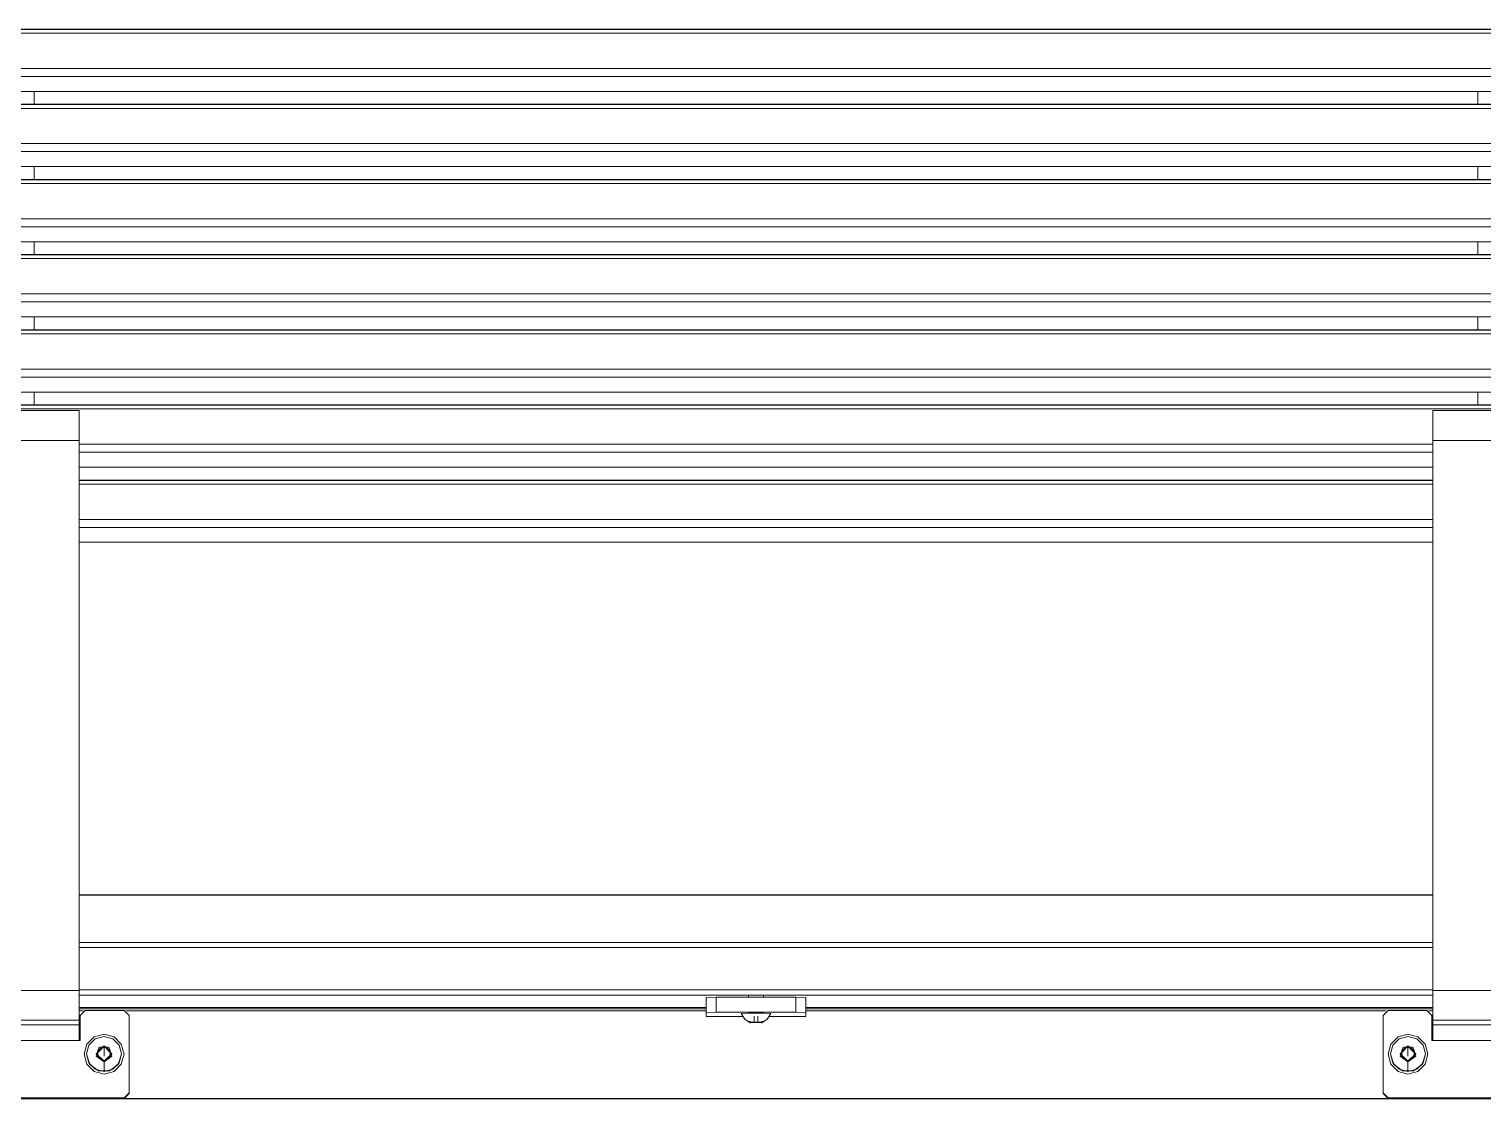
# Model space of a CAD drawing. Header units: millimetres. Extents: x 22162 to 28102, y 3160 to 7360.
# Drawn here: x 25115 to 25697, y 6260 to 6688 of the extents above; entities that cross this region are included whole.
import ezdxf

# ---------------------------------------------------------------- set-up
doc = ezdxf.new("R2010")
doc.units = ezdxf.units.MM
doc.header["$LTSCALE"] = 0.3
doc.layers.add('Visible', color=7, linetype='Continuous', lineweight=18)

msp = doc.modelspace()

# ---------------------------------------------------------------- linework, layer by layer
at = {"layer": 'Visible', "color": 0}
for p, q in [((26297.76, 6688.48), (24513.76, 6688.48)), ((26297.76, 6688.48), (24513.76, 6688.48)), ((24513.76, 6688.33), (26297.76, 6688.33)), ((24513.76, 6686.84), (26297.76, 6686.84)), ((24513.76, 6672.74), (26297.76, 6672.74)), ((24513.76, 6669.54), (26297.76, 6669.54)), ((24513.76, 6663.55), (26297.76, 6663.55)), ((26297.76, 6658.41), (24513.76, 6658.41)), ((24513.76, 6658.26), (26297.76, 6658.26)), ((25116.76, 6663.55), (25116.76, 6658.41)), ((25694.76, 6658.41), (25116.76, 6658.41)), ((25694.76, 6658.41), (25694.76, 6663.55)), ((24513.76, 6656.77), (26297.76, 6656.77)), ((24513.76, 6642.67), (26297.76, 6642.67)), ((24513.76, 6639.47), (26297.76, 6639.47)), ((24513.76, 6633.48), (26297.76, 6633.48)), ((25116.76, 6633.48), (25116.76, 6628.34)), ((25694.76, 6628.34), (25694.76, 6633.48)), ((26297.76, 6628.34), (24513.76, 6628.34)), ((24513.76, 6628.19), (26297.76, 6628.19)), ((24513.76, 6626.7), (26297.76, 6626.7)), ((25694.76, 6628.34), (25116.76, 6628.34)), ((24513.76, 6612.6), (26297.76, 6612.6)), ((24513.76, 6609.4), (26297.76, 6609.4)), ((24513.76, 6603.41), (26297.76, 6603.41)), ((25116.76, 6603.41), (25116.76, 6598.27)), ((25694.76, 6598.27), (25694.76, 6603.41)), ((26297.76, 6598.27), (24513.76, 6598.27)), ((24513.76, 6598.12), (26297.76, 6598.12)), ((24513.76, 6596.63), (26297.76, 6596.63)), ((25694.76, 6598.27), (25116.76, 6598.27)), ((24513.76, 6582.53), (26297.76, 6582.53)), ((24513.76, 6579.33), (26297.76, 6579.33)), ((24513.76, 6573.34), (26297.76, 6573.34)), ((25116.76, 6573.34), (25116.76, 6568.2)), ((25694.76, 6568.2), (25694.76, 6573.34)), ((26297.76, 6568.2), (24513.76, 6568.2)), ((24513.76, 6568.05), (26297.76, 6568.05)), ((24513.76, 6566.56), (26297.76, 6566.56)), ((25694.76, 6568.2), (25116.76, 6568.2)), ((24513.76, 6552.46), (26297.76, 6552.46)), ((24513.76, 6549.26), (26297.76, 6549.26)), ((24513.76, 6543.27), (26297.76, 6543.27)), ((25116.76, 6543.27), (25116.76, 6538.13)), ((25694.76, 6538.13), (25694.76, 6543.27)), ((26297.76, 6538.13), (24513.76, 6538.13)), ((24513.76, 6537.98), (26297.76, 6537.98)), ((24513.76, 6536.48), (26297.76, 6536.48)), ((25694.76, 6538.13), (25116.76, 6538.13)), ((25094.76, 6535.85), (25134.76, 6535.85)), ((25134.76, 6535.84), (25094.76, 6535.84)), ((25676.76, 6535.85), (25716.76, 6535.85)), ((25716.76, 6535.84), (25676.76, 6535.84)), ((25134.76, 6523.85), (25094.76, 6523.85)), ((25134.76, 6303.86), (25134.76, 6523.85)), ((25134.76, 6522.39), (25676.76, 6522.39)), ((25134.76, 6519.19), (25676.76, 6519.19)), ((25676.76, 6303.86), (25676.76, 6523.85)), ((25716.76, 6523.85), (25676.76, 6523.85)), ((25134.76, 6513.2), (25676.76, 6513.2)), ((25676.76, 6508.06), (25134.76, 6508.06)), ((25676.76, 6508.06), (25134.76, 6508.06)), ((25134.76, 6507.91), (25676.76, 6507.91)), ((25134.76, 6506.41), (25676.76, 6506.41)), ((25134.76, 6492.32), (25676.76, 6492.32)), ((25134.76, 6489.12), (25676.76, 6489.12)), ((25134.76, 6483.13), (25676.76, 6483.13)), ((25676.76, 6342.05), (25134.76, 6342.05)), ((25134.76, 6341.95), (25676.76, 6341.95)), ((25134.76, 6322.96), (25676.76, 6322.96)), ((25676.76, 6322.96), (25134.76, 6322.96)), ((25134.76, 6321.03), (25676.76, 6321.03)), ((25134.76, 6303.86), (25094.76, 6303.86)), ((25134.76, 6304.04), (25676.76, 6304.04)), ((25716.76, 6303.86), (25676.76, 6303.86)), ((25134.76, 6301.98), (25676.76, 6301.98)), ((25385.76, 6295.06), (25385.76, 6301.06)), ((25421.76, 6301.19), (25389.76, 6301.19)), ((25389.76, 6295.2), (25389.76, 6301.19)), ((25402.76, 6301.19), (25402.76, 6301.98)), ((25421.76, 6301.19), (25421.76, 6295.2)), ((25425.76, 6295.06), (25425.76, 6301.06)), ((25134.76, 6291.87), (25094.76, 6291.87)), ((25134.76, 6297.05), (25385.76, 6297.05)), ((25385.76, 6297.05), (25134.76, 6297.05)), ((25385.76, 6296.43), (25134.76, 6296.43)), ((25134.76, 6295.62), (25136.36, 6295.62)), ((25134.76, 6290.04), (25134.76, 6291.87)), ((25135.26, 6293.83), (25135.26, 6283.83)), ((25152.76, 6295.83), (25137.26, 6295.83)), ((25153.65, 6295.62), (25385.76, 6295.62)), ((25154.76, 6262.85), (25154.76, 6293.83)), ((25385.76, 6295.06), (25385.76, 6293.43)), ((25390.96, 6293.43), (25385.76, 6293.43)), ((25421.76, 6295.2), (25389.76, 6295.2)), ((25390.76, 6293.43), (25390.76, 6293.42)), ((25390.76, 6293.42), (25400.39, 6293.42)), ((25390.96, 6293.43), (25390.96, 6293.42)), ((25390.96, 6293.42), (25390.96, 6293.43)), ((25402.75, 6291.46), (25402.75, 6291.46)), ((25403.13, 6291.12), (25403.13, 6291.48)), ((25403.13, 6291.12), (25403.13, 6291.48)), ((25405.01, 6291.01), (25405.01, 6293.48)), ((25405.01, 6291.01), (25405.01, 6293.48)), ((25406.51, 6291.01), (25406.51, 6293.48)), ((25406.51, 6291.01), (25406.51, 6293.48)), ((25408.38, 6291.12), (25408.38, 6291.48)), ((25408.38, 6291.12), (25408.38, 6291.48)), ((25411.12, 6293.42), (25420.76, 6293.42)), ((25420.56, 6293.43), (25420.56, 6293.42)), ((25425.76, 6293.43), (25420.56, 6293.43)), ((25420.56, 6293.42), (25420.56, 6293.43)), ((25420.76, 6293.42), (25420.76, 6293.43)), ((25425.76, 6297.05), (25676.76, 6297.05)), ((25676.76, 6297.05), (25425.76, 6297.05)), ((25676.76, 6296.43), (25425.76, 6296.43)), ((25425.76, 6295.62), (25657.86, 6295.62)), ((25425.76, 6295.06), (25425.76, 6293.43)), ((25656.76, 6293.83), (25656.76, 6262.85)), ((25674.26, 6295.83), (25658.76, 6295.83)), ((25675.15, 6295.62), (25676.76, 6295.62)), ((25676.26, 6283.83), (25676.26, 6293.83)), ((25676.76, 6290.04), (25676.76, 6291.87)), ((25716.76, 6291.87), (25676.76, 6291.87)), ((25134.76, 6290.04), (25094.76, 6290.04)), ((25403.51, 6291.35), (25403.51, 6290.89)), ((25403.88, 6291.03), (25403.88, 6291.17)), ((25403.88, 6291.03), (25403.88, 6291.16)), ((25405.01, 6291.19), (25405.01, 6291.19)), ((25406.51, 6291.19), (25406.51, 6291.19)), ((25407.63, 6291.03), (25407.63, 6291.17)), ((25407.63, 6291.03), (25407.63, 6291.16)), ((25408.01, 6291.35), (25408.01, 6290.89)), ((25716.76, 6290.04), (25676.76, 6290.04)), ((25134.76, 6283.83), (25094.76, 6283.83)), ((25135.26, 6283.83), (25134.76, 6283.83)), ((25142.26, 6279.96), (25142.26, 6279.86)), ((25144.76, 6281.4), (25144.76, 6281.3)), ((25144.76, 6281.4), (25144.76, 6281.3)), ((25147.26, 6279.96), (25147.26, 6279.86)), ((25664.26, 6279.96), (25664.26, 6279.86)), ((25666.76, 6281.4), (25666.76, 6281.3)), ((25666.76, 6281.4), (25666.76, 6281.3)), ((25669.26, 6279.96), (25669.26, 6279.86)), ((25676.76, 6283.83), (25676.26, 6283.83)), ((25716.76, 6283.83), (25676.76, 6283.83)), ((25136.76, 6278.37), (25136.76, 6278.34)), ((25137.76, 6278.4), (25137.76, 6278.37)), ((25151.76, 6278.4), (25151.76, 6278.37)), ((25152.76, 6278.37), (25152.76, 6278.34)), ((25658.76, 6278.37), (25658.76, 6278.34)), ((25659.76, 6278.4), (25659.76, 6278.37)), ((25673.76, 6278.4), (25673.76, 6278.37)), ((25674.76, 6278.37), (25674.76, 6278.34)), ((25154.76, 6262.85), (25154.76, 6262.64)), ((25656.76, 6262.85), (25656.76, 6262.64)), ((26254.75, 6260.64), (24556.76, 6260.64)), ((26254.75, 6260.43), (24556.76, 6260.43)), ((25152.76, 6260.85), (25076.76, 6260.85)), ((25152.76, 6260.64), (25076.76, 6260.64)), ((25152.76, 6260.64), (25152.76, 6260.85)), ((25734.76, 6260.85), (25658.76, 6260.85)), ((25658.76, 6260.64), (25658.76, 6260.85)), ((25734.76, 6260.64), (25658.76, 6260.64))]:
    msp.add_line(p, q, dxfattribs=at)
for points in [[(25134.76, 6535.84), (25134.76, 6535.85)], [(25134.76, 6535.85), (25134.76, 6534.22), (25134.76, 6529.84), (25134.76, 6523.85)], [(25676.76, 6535.84), (25676.76, 6535.85)], [(25676.76, 6535.85), (25676.76, 6534.22), (25676.76, 6529.84), (25676.76, 6523.85)], [(25134.76, 6303.86), (25134.76, 6297.99), (25134.76, 6293.63), (25134.76, 6291.87)], [(25676.76, 6303.86), (25676.76, 6297.99), (25676.76, 6293.63), (25676.76, 6291.87)], [(25385.76, 6301.06), (25389.76, 6301.19)], [(25408.76, 6301.19), (25408.76, 6301.98)], [(25421.76, 6301.19), (25425.76, 6301.06)], [(25137.26, 6295.83), (25135.26, 6293.83)], [(25154.76, 6293.83), (25152.76, 6295.83)], [(25385.76, 6295.06), (25389.76, 6295.2)], [(25411.76, 6294.57), (25408.73, 6294.75), (25402.7, 6294.75), (25399.76, 6294.57)], [(25399.76, 6294.57), (25399.93, 6294.52)], [(25399.76, 6294.57), (25401.26, 6292.37), (25403.48, 6290.9)], [(25403.13, 6291.12), (25402.75, 6291.46)], [(25402.75, 6291.46), (25403.88, 6291.17)], [(25407.63, 6291.17), (25408.76, 6291.46)], [(25408.03, 6290.9), (25410.25, 6292.37), (25411.76, 6294.57)], [(25408.76, 6291.46), (25408.38, 6291.12)], [(25421.76, 6295.2), (25425.76, 6295.06)], [(25658.76, 6295.83), (25656.76, 6293.83)], [(25676.26, 6293.83), (25674.26, 6295.83)], [(25134.76, 6290.04), (25134.76, 6288.14), (25134.76, 6283.83)], [(25144.76, 6286.37), (25140.76, 6285.3), (25137.83, 6282.37), (25136.76, 6278.37)], [(25152.76, 6278.37), (25151.68, 6282.37), (25148.76, 6285.3), (25144.76, 6286.37)], [(25402.75, 6291.37), (25403.13, 6291.07)], [(25403.51, 6290.89), (25403.13, 6291.12)], [(25403.13, 6291.12), (25403.13, 6291.12)], [(25403.13, 6291.07), (25403.48, 6290.9)], [(25403.13, 6291.07), (25403.13, 6291.07)], [(25403.48, 6290.9), (25403.51, 6290.89)], [(25403.88, 6291.03), (25403.51, 6291.21)], [(25403.88, 6291.16), (25405.01, 6291.19)], [(25403.88, 6291.16), (25403.88, 6291.17)], [(25403.88, 6291.03), (25403.88, 6291.03)], [(25405.01, 6291.01), (25403.88, 6291.03)], [(25405.01, 6291.19), (25406.51, 6291.19)], [(25405.01, 6291.19), (25405.01, 6291.19)], [(25406.51, 6291.01), (25405.01, 6291.01)], [(25405.01, 6291.01), (25405.01, 6291.01)], [(25406.51, 6291.19), (25406.51, 6291.19)], [(25406.51, 6291.19), (25407.63, 6291.16)], [(25407.63, 6291.03), (25406.51, 6291.01)], [(25406.51, 6291.01), (25406.51, 6291.01)], [(25408.01, 6291.21), (25407.63, 6291.03)], [(25407.63, 6291.17), (25407.63, 6291.16)], [(25407.63, 6291.03), (25407.63, 6291.03)], [(25408.38, 6291.12), (25408.01, 6290.89)], [(25408.01, 6290.89), (25408.03, 6290.9)], [(25408.03, 6290.9), (25408.38, 6291.07)], [(25408.38, 6291.07), (25408.76, 6291.37)], [(25408.38, 6291.12), (25408.38, 6291.12)], [(25408.38, 6291.07), (25408.38, 6291.07)], [(25666.76, 6286.37), (25662.76, 6285.3), (25659.83, 6282.37), (25658.76, 6278.37)], [(25674.76, 6278.37), (25673.68, 6282.37), (25670.76, 6285.3), (25666.76, 6286.37)], [(25676.76, 6290.04), (25676.76, 6288.14), (25676.76, 6283.83)], [(25144.76, 6285.4), (25141.26, 6284.46), (25138.69, 6281.9), (25137.76, 6278.4)], [(25144.76, 6275.42), (25141.66, 6278.52), (25144.76, 6281.62), (25147.86, 6278.52), (25144.76, 6275.42)], [(25144.76, 6275.28), (25141.67, 6277.52), (25142.85, 6281.15), (25146.66, 6281.15), (25147.84, 6277.52), (25144.76, 6275.28)], [(25144.76, 6281.55), (25141.73, 6278.52), (25144.76, 6275.49), (25147.79, 6278.52), (25144.76, 6281.55)], [(25144.76, 6281.4), (25142.26, 6279.96)], [(25142.26, 6279.86), (25144.76, 6281.3)], [(25142.26, 6279.96), (25142.26, 6279.96)], [(25142.26, 6277.08), (25142.26, 6279.96)], [(25142.26, 6279.86), (25142.26, 6279.85)], [(25142.26, 6277.08), (25142.26, 6279.85)], [(25151.76, 6278.4), (25150.82, 6281.9), (25148.26, 6284.46), (25144.76, 6285.4)], [(25144.76, 6281.4), (25144.76, 6281.55)], [(25144.76, 6281.4), (25144.76, 6281.4)], [(25147.26, 6279.96), (25144.76, 6281.4)], [(25144.76, 6281.4), (25144.76, 6281.4)], [(25144.76, 6281.3), (25144.76, 6281.3)], [(25144.76, 6281.3), (25144.76, 6281.3)], [(25144.76, 6281.3), (25147.26, 6279.86)], [(25144.76, 6279.27), (25144.76, 6281.3)], [(25147.26, 6277.08), (25147.26, 6279.96)], [(25147.26, 6279.96), (25147.26, 6279.96)], [(25147.26, 6279.85), (25147.26, 6279.86)], [(25147.26, 6277.08), (25147.26, 6279.85)], [(25666.76, 6285.4), (25663.26, 6284.46), (25660.69, 6281.9), (25659.76, 6278.4)], [(25666.76, 6275.42), (25663.66, 6278.52), (25666.76, 6281.62), (25669.86, 6278.52), (25666.76, 6275.42)], [(25666.76, 6275.28), (25663.67, 6277.52), (25664.85, 6281.15), (25668.66, 6281.15), (25669.84, 6277.52), (25666.76, 6275.28)], [(25666.76, 6281.55), (25663.73, 6278.52), (25666.76, 6275.49), (25669.79, 6278.52), (25666.76, 6281.55)], [(25666.76, 6281.4), (25664.26, 6279.96)], [(25664.26, 6279.86), (25666.76, 6281.3)], [(25664.26, 6279.96), (25664.26, 6279.96)], [(25664.26, 6277.08), (25664.26, 6279.96)], [(25664.26, 6279.86), (25664.26, 6279.85)], [(25664.26, 6277.08), (25664.26, 6279.85)], [(25673.76, 6278.4), (25672.82, 6281.9), (25670.26, 6284.46), (25666.76, 6285.4)], [(25666.76, 6281.4), (25666.76, 6281.55)], [(25666.76, 6281.4), (25666.76, 6281.4)], [(25669.26, 6279.96), (25666.76, 6281.4)], [(25666.76, 6281.4), (25666.76, 6281.4)], [(25666.76, 6281.3), (25666.76, 6281.3)], [(25666.76, 6281.3), (25666.76, 6281.3)], [(25666.76, 6281.3), (25669.26, 6279.86)], [(25666.76, 6279.27), (25666.76, 6281.3)], [(25669.26, 6277.08), (25669.26, 6279.96)], [(25669.26, 6279.96), (25669.26, 6279.96)], [(25669.26, 6279.85), (25669.26, 6279.86)], [(25669.26, 6277.08), (25669.26, 6279.85)], [(25136.76, 6278.37), (25137.83, 6274.37), (25140.76, 6271.45), (25144.76, 6270.38), (25148.76, 6271.45), (25151.68, 6274.37), (25152.76, 6278.37)], [(25136.76, 6278.35), (25136.76, 6278.34)], [(25136.76, 6278.34), (25137.83, 6274.34), (25140.76, 6271.41), (25144.76, 6270.34), (25148.76, 6271.41), (25151.68, 6274.34), (25152.76, 6278.34)], [(25137.76, 6278.4), (25138.69, 6274.9), (25141.26, 6272.34), (25144.76, 6271.4)], [(25137.76, 6278.39), (25137.76, 6278.37)], [(25137.76, 6278.37), (25139.09, 6274.26), (25142.59, 6271.72), (25146.92, 6271.72), (25150.42, 6274.26), (25151.76, 6278.37)], [(25142.26, 6277.08), (25142.26, 6277.08)], [(25142.26, 6277.08), (25144.76, 6275.63)], [(25144.76, 6279.27), (25144.76, 6277.48), (25144.76, 6279.27)], [(25144.76, 6271.4), (25148.26, 6272.34), (25150.82, 6274.9), (25151.76, 6278.4)], [(25144.76, 6275.63), (25147.26, 6277.08)], [(25144.76, 6275.63), (25144.76, 6275.63)], [(25144.76, 6275.42), (25144.76, 6275.28)], [(25144.76, 6275.28), (25144.76, 6271.4)], [(25147.26, 6277.08), (25147.26, 6277.08)], [(25151.76, 6278.37), (25151.76, 6278.39)], [(25152.76, 6278.34), (25152.76, 6278.35)], [(25658.76, 6278.37), (25659.83, 6274.37), (25662.76, 6271.45), (25666.76, 6270.38), (25670.76, 6271.45), (25673.68, 6274.37), (25674.76, 6278.37)], [(25658.76, 6278.35), (25658.76, 6278.34)], [(25658.76, 6278.34), (25659.83, 6274.34), (25662.76, 6271.41), (25666.76, 6270.34), (25670.76, 6271.41), (25673.68, 6274.34), (25674.76, 6278.34)], [(25659.76, 6278.4), (25660.69, 6274.9), (25663.26, 6272.34), (25666.76, 6271.4)], [(25659.76, 6278.39), (25659.76, 6278.37)], [(25659.76, 6278.37), (25661.09, 6274.26), (25664.59, 6271.72), (25668.92, 6271.72), (25672.42, 6274.26), (25673.76, 6278.37)], [(25664.26, 6277.08), (25664.26, 6277.08)], [(25664.26, 6277.08), (25666.76, 6275.63)], [(25666.76, 6279.27), (25666.76, 6277.48), (25666.76, 6279.27)], [(25666.76, 6271.4), (25670.26, 6272.34), (25672.82, 6274.9), (25673.76, 6278.4)], [(25666.76, 6275.63), (25669.26, 6277.08)], [(25666.76, 6275.63), (25666.76, 6275.63)], [(25666.76, 6275.42), (25666.76, 6275.28)], [(25666.76, 6275.28), (25666.76, 6271.4)], [(25669.26, 6277.08), (25669.26, 6277.08)], [(25673.76, 6278.37), (25673.76, 6278.39)], [(25674.76, 6278.34), (25674.76, 6278.35)], [(25152.76, 6260.85), (25154.76, 6262.85)], [(25152.76, 6260.64), (25154.76, 6262.64)], [(25656.76, 6262.85), (25658.76, 6260.85)], [(25656.76, 6262.64), (25658.76, 6260.64)]]:
    msp.add_lwpolyline(points, dxfattribs=at)

doc.saveas('drawing.dxf')
